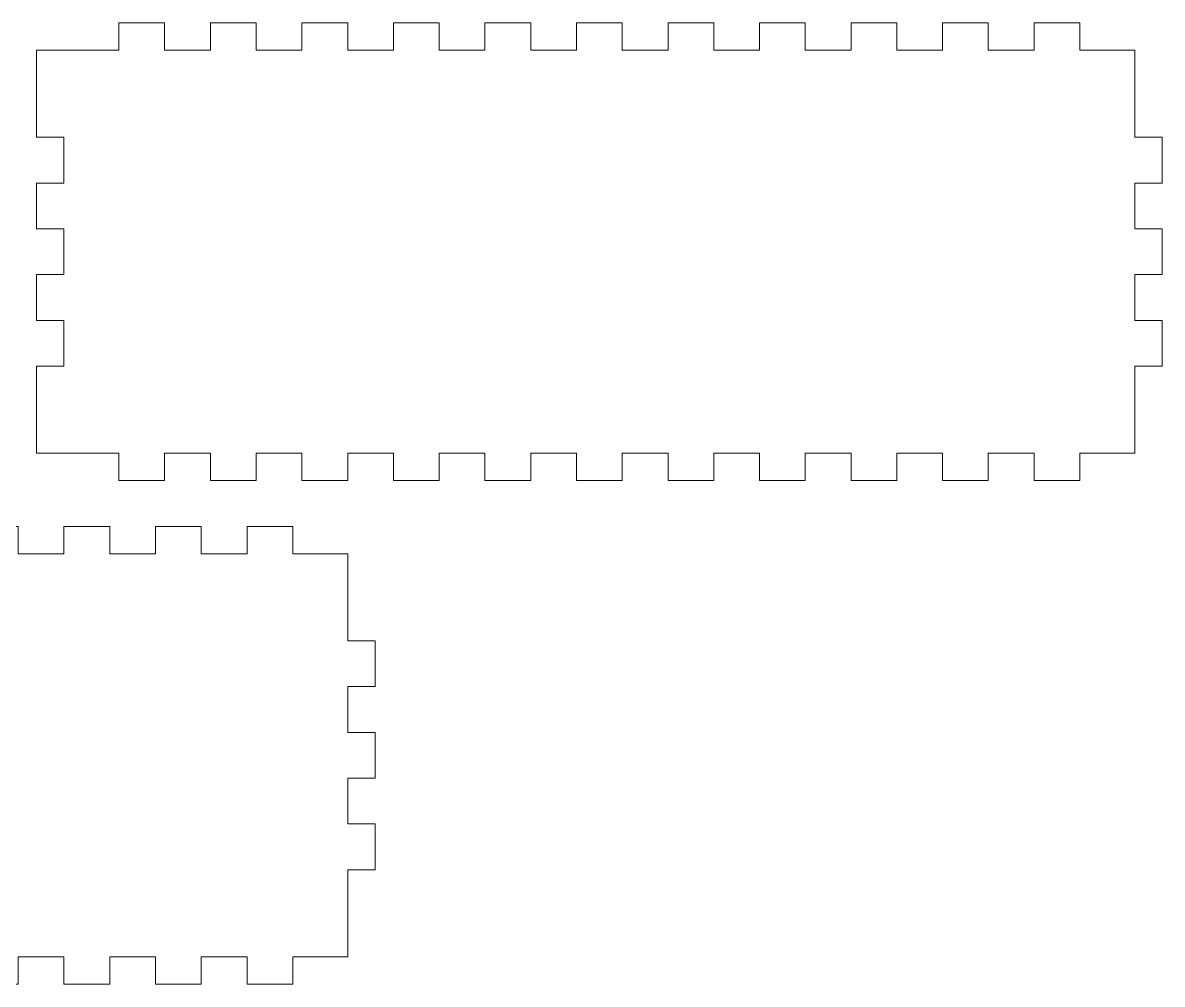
# Model space of a CAD drawing. Header units: centimetres. Extents: x -16 to 372, y -89 to 17.
# Drawn here: x 175.47 to 187.92, y -56.23 to -45.73 of the extents above; entities that cross this region are included whole.
import ezdxf

# ---------------------------------------------------------------- set-up
doc = ezdxf.new("R2010")
doc.units = ezdxf.units.CM
doc.header["$MEASUREMENT"] = 0
doc.layers.add('Capa 1', color=7, linetype='Continuous')

msp = doc.modelspace()

# ---------------------------------------------------------------- linework, layer by layer
at = {"layer": 'Capa 1', "color": 5, "lineweight": 9}
for points, knots in [([(175.62455, -50.43299), (175.62455, -50.43299), (176.27455, -50.43299), (176.27455, -50.43299), (176.27455, -50.43299), (176.27455, -50.43299), (176.52455, -50.43299), (176.52455, -50.43299), (176.52455, -50.43299), (176.52455, -50.43299), (176.52455, -50.73299), (176.52455, -50.73299), (176.52455, -50.73299), (176.52455, -50.73299), (177.02455, -50.73299), (177.02455, -50.73299), (177.02455, -50.73299), (177.02455, -50.73299), (177.02455, -50.43299), (177.02455, -50.43299), (177.02455, -50.43299), (177.02455, -50.43299), (177.27455, -50.43299), (177.27455, -50.43299), (177.27455, -50.43299), (177.27455, -50.43299), (177.52455, -50.43299), (177.52455, -50.43299), (177.52455, -50.43299), (177.52455, -50.43299), (177.52455, -50.73299), (177.52455, -50.73299), (177.52455, -50.73299), (177.52455, -50.73299), (178.02455, -50.73299), (178.02455, -50.73299), (178.02455, -50.73299), (178.02455, -50.73299), (178.02455, -50.43299), (178.02455, -50.43299), (178.02455, -50.43299), (178.02455, -50.43299), (178.27455, -50.43299), (178.27455, -50.43299), (178.27455, -50.43299), (178.27455, -50.43299), (178.52455, -50.43299), (178.52455, -50.43299), (178.52455, -50.43299), (178.52455, -50.43299), (178.52455, -50.73299), (178.52455, -50.73299), (178.52455, -50.73299), (178.52455, -50.73299), (179.02455, -50.73299), (179.02455, -50.73299), (179.02455, -50.73299), (179.02455, -50.73299), (179.02455, -50.43299), (179.02455, -50.43299), (179.02455, -50.43299), (179.02455, -50.43299), (179.27455, -50.43299), (179.27455, -50.43299), (179.27455, -50.43299), (179.27455, -50.43299), (179.52455, -50.43299), (179.52455, -50.43299), (179.52455, -50.43299), (179.52455, -50.43299), (179.52455, -50.73299), (179.52455, -50.73299), (179.52455, -50.73299), (179.52455, -50.73299), (180.02455, -50.73299), (180.02455, -50.73299), (180.02455, -50.73299), (180.02455, -50.73299), (180.02455, -50.43299), (180.02455, -50.43299), (180.02455, -50.43299), (180.02455, -50.43299), (180.27455, -50.43299), (180.27455, -50.43299), (180.27455, -50.43299), (180.27455, -50.43299), (180.52455, -50.43299), (180.52455, -50.43299), (180.52455, -50.43299), (180.52455, -50.43299), (180.52455, -50.73299), (180.52455, -50.73299), (180.52455, -50.73299), (180.52455, -50.73299), (181.02455, -50.73299), (181.02455, -50.73299), (181.02455, -50.73299), (181.02455, -50.73299), (181.02455, -50.43299), (181.02455, -50.43299), (181.02455, -50.43299), (181.02455, -50.43299), (181.27455, -50.43299), (181.27455, -50.43299), (181.27455, -50.43299), (181.27455, -50.43299), (181.52455, -50.43299), (181.52455, -50.43299), (181.52455, -50.43299), (181.52455, -50.43299), (181.52455, -50.73299), (181.52455, -50.73299), (181.52455, -50.73299), (181.52455, -50.73299), (182.02455, -50.73299), (182.02455, -50.73299), (182.02455, -50.73299), (182.02455, -50.73299), (182.02455, -50.43299), (182.02455, -50.43299), (182.02455, -50.43299), (182.02455, -50.43299), (182.27455, -50.43299), (182.27455, -50.43299), (182.27455, -50.43299), (182.27455, -50.43299), (182.52455, -50.43299), (182.52455, -50.43299), (182.52455, -50.43299), (182.52455, -50.43299), (182.52455, -50.73299), (182.52455, -50.73299), (182.52455, -50.73299), (182.52455, -50.73299), (183.02455, -50.73299), (183.02455, -50.73299), (183.02455, -50.73299), (183.02455, -50.73299), (183.02455, -50.43299), (183.02455, -50.43299), (183.02455, -50.43299), (183.02455, -50.43299), (183.27455, -50.43299), (183.27455, -50.43299), (183.27455, -50.43299), (183.27455, -50.43299), (183.52455, -50.43299), (183.52455, -50.43299), (183.52455, -50.43299), (183.52455, -50.43299), (183.52455, -50.73299), (183.52455, -50.73299), (183.52455, -50.73299), (183.52455, -50.73299), (184.02455, -50.73299), (184.02455, -50.73299), (184.02455, -50.73299), (184.02455, -50.73299), (184.02455, -50.43299), (184.02455, -50.43299), (184.02455, -50.43299), (184.02455, -50.43299), (184.27455, -50.43299), (184.27455, -50.43299), (184.27455, -50.43299), (184.27455, -50.43299), (184.52455, -50.43299), (184.52455, -50.43299), (184.52455, -50.43299), (184.52455, -50.43299), (184.52455, -50.73299), (184.52455, -50.73299), (184.52455, -50.73299), (184.52455, -50.73299), (185.02455, -50.73299), (185.02455, -50.73299), (185.02455, -50.73299), (185.02455, -50.73299), (185.02455, -50.43299), (185.02455, -50.43299), (185.02455, -50.43299), (185.02455, -50.43299), (185.27455, -50.43299), (185.27455, -50.43299), (185.27455, -50.43299), (185.27455, -50.43299), (185.52455, -50.43299), (185.52455, -50.43299), (185.52455, -50.43299), (185.52455, -50.43299), (185.52455, -50.73299), (185.52455, -50.73299), (185.52455, -50.73299), (185.52455, -50.73299), (186.02455, -50.73299), (186.02455, -50.73299), (186.02455, -50.73299), (186.02455, -50.73299), (186.02455, -50.43299), (186.02455, -50.43299), (186.02455, -50.43299), (186.02455, -50.43299), (186.27455, -50.43299), (186.27455, -50.43299), (186.27455, -50.43299), (186.27455, -50.43299), (186.52455, -50.43299), (186.52455, -50.43299), (186.52455, -50.43299), (186.52455, -50.43299), (186.52455, -50.73299), (186.52455, -50.73299), (186.52455, -50.73299), (186.52455, -50.73299), (187.02455, -50.73299), (187.02455, -50.73299), (187.02455, -50.73299), (187.02455, -50.73299), (187.02455, -50.43299), (187.02455, -50.43299), (187.02455, -50.43299), (187.02455, -50.43299), (187.27455, -50.43299), (187.27455, -50.43299), (187.27455, -50.43299), (187.27455, -50.43299), (187.62455, -50.43299), (187.62455, -50.43299), (187.62455, -50.43299), (187.62455, -50.43299), (187.62455, -49.73299), (187.62455, -49.73299), (187.62455, -49.73299), (187.62455, -49.73299), (187.62455, -49.48299), (187.62455, -49.48299), (187.62455, -49.48299), (187.62455, -49.48299), (187.92455, -49.48299), (187.92455, -49.48299), (187.92455, -49.48299), (187.92455, -49.48299), (187.92455, -48.98299), (187.92455, -48.98299), (187.92455, -48.98299), (187.92455, -48.98299), (187.62455, -48.98299), (187.62455, -48.98299), (187.62455, -48.98299), (187.62455, -48.98299), (187.62455, -48.73299), (187.62455, -48.73299), (187.62455, -48.73299), (187.62455, -48.73299), (187.62455, -48.48299), (187.62455, -48.48299), (187.62455, -48.48299), (187.62455, -48.48299), (187.92455, -48.48299), (187.92455, -48.48299), (187.92455, -48.48299), (187.92455, -48.48299), (187.92455, -47.98299), (187.92455, -47.98299), (187.92455, -47.98299), (187.92455, -47.98299), (187.62455, -47.98299), (187.62455, -47.98299), (187.62455, -47.98299), (187.62455, -47.98299), (187.62455, -47.73299), (187.62455, -47.73299), (187.62455, -47.73299), (187.62455, -47.73299), (187.62455, -47.48299), (187.62455, -47.48299), (187.62455, -47.48299), (187.62455, -47.48299), (187.92455, -47.48299), (187.92455, -47.48299), (187.92455, -47.48299), (187.92455, -47.48299), (187.92455, -46.98299), (187.92455, -46.98299), (187.92455, -46.98299), (187.92455, -46.98299), (187.62455, -46.98299), (187.62455, -46.98299), (187.62455, -46.98299), (187.62455, -46.98299), (187.62455, -46.73299), (187.62455, -46.73299), (187.62455, -46.73299), (187.62455, -46.73299), (187.62455, -46.03299), (187.62455, -46.03299), (187.62455, -46.03299), (187.62455, -46.03299), (187.27455, -46.03299), (187.27455, -46.03299), (187.27455, -46.03299), (187.27455, -46.03299), (187.02455, -46.03299), (187.02455, -46.03299), (187.02455, -46.03299), (187.02455, -46.03299), (187.02455, -45.73299), (187.02455, -45.73299), (187.02455, -45.73299), (187.02455, -45.73299), (186.52455, -45.73299), (186.52455, -45.73299), (186.52455, -45.73299), (186.52455, -45.73299), (186.52455, -46.03299), (186.52455, -46.03299), (186.52455, -46.03299), (186.52455, -46.03299), (186.27455, -46.03299), (186.27455, -46.03299), (186.27455, -46.03299), (186.27455, -46.03299), (186.02455, -46.03299), (186.02455, -46.03299), (186.02455, -46.03299), (186.02455, -46.03299), (186.02455, -45.73299), (186.02455, -45.73299), (186.02455, -45.73299), (186.02455, -45.73299), (185.52455, -45.73299), (185.52455, -45.73299), (185.52455, -45.73299), (185.52455, -45.73299), (185.52455, -46.03299), (185.52455, -46.03299), (185.52455, -46.03299), (185.52455, -46.03299), (185.27455, -46.03299), (185.27455, -46.03299), (185.27455, -46.03299), (185.27455, -46.03299), (185.02455, -46.03299), (185.02455, -46.03299), (185.02455, -46.03299), (185.02455, -46.03299), (185.02455, -45.73299), (185.02455, -45.73299), (185.02455, -45.73299), (185.02455, -45.73299), (184.52455, -45.73299), (184.52455, -45.73299), (184.52455, -45.73299), (184.52455, -45.73299), (184.52455, -46.03299), (184.52455, -46.03299), (184.52455, -46.03299), (184.52455, -46.03299), (184.27455, -46.03299), (184.27455, -46.03299), (184.27455, -46.03299), (184.27455, -46.03299), (184.02455, -46.03299), (184.02455, -46.03299), (184.02455, -46.03299), (184.02455, -46.03299), (184.02455, -45.73299), (184.02455, -45.73299), (184.02455, -45.73299), (184.02455, -45.73299), (183.52455, -45.73299), (183.52455, -45.73299), (183.52455, -45.73299), (183.52455, -45.73299), (183.52455, -46.03299), (183.52455, -46.03299), (183.52455, -46.03299), (183.52455, -46.03299), (183.27455, -46.03299), (183.27455, -46.03299), (183.27455, -46.03299), (183.27455, -46.03299), (183.02455, -46.03299), (183.02455, -46.03299), (183.02455, -46.03299), (183.02455, -46.03299), (183.02455, -45.73299), (183.02455, -45.73299), (183.02455, -45.73299), (183.02455, -45.73299), (182.52455, -45.73299), (182.52455, -45.73299), (182.52455, -45.73299), (182.52455, -45.73299), (182.52455, -46.03299), (182.52455, -46.03299), (182.52455, -46.03299), (182.52455, -46.03299), (182.27455, -46.03299), (182.27455, -46.03299), (182.27455, -46.03299), (182.27455, -46.03299), (182.02455, -46.03299), (182.02455, -46.03299), (182.02455, -46.03299), (182.02455, -46.03299), (182.02455, -45.73299), (182.02455, -45.73299), (182.02455, -45.73299), (182.02455, -45.73299), (181.52455, -45.73299), (181.52455, -45.73299), (181.52455, -45.73299), (181.52455, -45.73299), (181.52455, -46.03299), (181.52455, -46.03299), (181.52455, -46.03299), (181.52455, -46.03299), (181.27455, -46.03299), (181.27455, -46.03299), (181.27455, -46.03299), (181.27455, -46.03299), (181.02455, -46.03299), (181.02455, -46.03299), (181.02455, -46.03299), (181.02455, -46.03299), (181.02455, -45.73299), (181.02455, -45.73299), (181.02455, -45.73299), (181.02455, -45.73299), (180.52455, -45.73299), (180.52455, -45.73299), (180.52455, -45.73299), (180.52455, -45.73299), (180.52455, -46.03299), (180.52455, -46.03299), (180.52455, -46.03299), (180.52455, -46.03299), (180.27455, -46.03299), (180.27455, -46.03299), (180.27455, -46.03299), (180.27455, -46.03299), (180.02455, -46.03299), (180.02455, -46.03299), (180.02455, -46.03299), (180.02455, -46.03299), (180.02455, -45.73299), (180.02455, -45.73299), (180.02455, -45.73299), (180.02455, -45.73299), (179.52455, -45.73299), (179.52455, -45.73299), (179.52455, -45.73299), (179.52455, -45.73299), (179.52455, -46.03299), (179.52455, -46.03299), (179.52455, -46.03299), (179.52455, -46.03299), (179.27455, -46.03299), (179.27455, -46.03299), (179.27455, -46.03299), (179.27455, -46.03299), (179.02455, -46.03299), (179.02455, -46.03299), (179.02455, -46.03299), (179.02455, -46.03299), (179.02455, -45.73299), (179.02455, -45.73299), (179.02455, -45.73299), (179.02455, -45.73299), (178.52455, -45.73299), (178.52455, -45.73299), (178.52455, -45.73299), (178.52455, -45.73299), (178.52455, -46.03299), (178.52455, -46.03299), (178.52455, -46.03299), (178.52455, -46.03299), (178.27455, -46.03299), (178.27455, -46.03299), (178.27455, -46.03299), (178.27455, -46.03299), (178.02455, -46.03299), (178.02455, -46.03299), (178.02455, -46.03299), (178.02455, -46.03299), (178.02455, -45.73299), (178.02455, -45.73299), (178.02455, -45.73299), (178.02455, -45.73299), (177.52455, -45.73299), (177.52455, -45.73299), (177.52455, -45.73299), (177.52455, -45.73299), (177.52455, -46.03299), (177.52455, -46.03299), (177.52455, -46.03299), (177.52455, -46.03299), (177.27455, -46.03299), (177.27455, -46.03299), (177.27455, -46.03299), (177.27455, -46.03299), (177.02455, -46.03299), (177.02455, -46.03299), (177.02455, -46.03299), (177.02455, -46.03299), (177.02455, -45.73299), (177.02455, -45.73299), (177.02455, -45.73299), (177.02455, -45.73299), (176.52455, -45.73299), (176.52455, -45.73299), (176.52455, -45.73299), (176.52455, -45.73299), (176.52455, -46.03299), (176.52455, -46.03299), (176.52455, -46.03299), (176.52455, -46.03299), (176.27455, -46.03299), (176.27455, -46.03299), (176.27455, -46.03299), (176.27455, -46.03299), (175.62455, -46.03299), (175.62455, -46.03299), (175.62455, -46.03299), (175.62455, -46.03299), (175.62455, -46.73299), (175.62455, -46.73299), (175.62455, -46.73299), (175.62455, -46.73299), (175.62455, -46.98299), (175.62455, -46.98299), (175.62455, -46.98299), (175.62455, -46.98299), (175.92455, -46.98299), (175.92455, -46.98299), (175.92455, -46.98299), (175.92455, -46.98299), (175.92455, -47.48299), (175.92455, -47.48299), (175.92455, -47.48299), (175.92455, -47.48299), (175.62455, -47.48299), (175.62455, -47.48299), (175.62455, -47.48299), (175.62455, -47.48299), (175.62455, -47.73299), (175.62455, -47.73299), (175.62455, -47.73299), (175.62455, -47.73299), (175.62455, -47.98299), (175.62455, -47.98299), (175.62455, -47.98299), (175.62455, -47.98299), (175.92455, -47.98299), (175.92455, -47.98299), (175.92455, -47.98299), (175.92455, -47.98299), (175.92455, -48.48299), (175.92455, -48.48299), (175.92455, -48.48299), (175.92455, -48.48299), (175.62455, -48.48299), (175.62455, -48.48299), (175.62455, -48.48299), (175.62455, -48.48299), (175.62455, -48.73299), (175.62455, -48.73299), (175.62455, -48.73299), (175.62455, -48.73299), (175.62455, -48.98299), (175.62455, -48.98299), (175.62455, -48.98299), (175.62455, -48.98299), (175.92455, -48.98299), (175.92455, -48.98299), (175.92455, -48.98299), (175.92455, -48.98299), (175.92455, -49.48299), (175.92455, -49.48299), (175.92455, -49.48299), (175.92455, -49.48299), (175.62455, -49.48299), (175.62455, -49.48299), (175.62455, -49.48299), (175.62455, -49.48299), (175.62455, -49.73299), (175.62455, -49.73299), (175.62455, -49.73299), (175.62455, -49.73299), (175.62455, -50.43299), (175.62455, -50.43299)], [0, 0, 0, 0, 0.00671141, 0.00671141, 0.00671141, 0.00671141, 0.01342282, 0.01342282, 0.01342282, 0.01342282, 0.02013423, 0.02013423, 0.02013423, 0.02013423, 0.02684564, 0.02684564, 0.02684564, 0.02684564, 0.03355705, 0.03355705, 0.03355705, 0.03355705, 0.04026846, 0.04026846, 0.04026846, 0.04026846, 0.04697987, 0.04697987, 0.04697987, 0.04697987, 0.05369128, 0.05369128, 0.05369128, 0.05369128, 0.06040268, 0.06040268, 0.06040268, 0.06040268, 0.06711409, 0.06711409, 0.06711409, 0.06711409, 0.0738255, 0.0738255, 0.0738255, 0.0738255, 0.08053691, 0.08053691, 0.08053691, 0.08053691, 0.08724832, 0.08724832, 0.08724832, 0.08724832, 0.09395973, 0.09395973, 0.09395973, 0.09395973, 0.10067114, 0.10067114, 0.10067114, 0.10067114, 0.10738255, 0.10738255, 0.10738255, 0.10738255, 0.11409396, 0.11409396, 0.11409396, 0.11409396, 0.12080537, 0.12080537, 0.12080537, 0.12080537, 0.12751678, 0.12751678, 0.12751678, 0.12751678, 0.13422819, 0.13422819, 0.13422819, 0.13422819, 0.1409396, 0.1409396, 0.1409396, 0.1409396, 0.14765101, 0.14765101, 0.14765101, 0.14765101, 0.15436242, 0.15436242, 0.15436242, 0.15436242, 0.16107383, 0.16107383, 0.16107383, 0.16107383, 0.16778523, 0.16778523, 0.16778523, 0.16778523, 0.17449664, 0.17449664, 0.17449664, 0.17449664, 0.18120805, 0.18120805, 0.18120805, 0.18120805, 0.18791946, 0.18791946, 0.18791946, 0.18791946, 0.19463087, 0.19463087, 0.19463087, 0.19463087, 0.20134228, 0.20134228, 0.20134228, 0.20134228, 0.20805369, 0.20805369, 0.20805369, 0.20805369, 0.2147651, 0.2147651, 0.2147651, 0.2147651, 0.22147651, 0.22147651, 0.22147651, 0.22147651, 0.22818792, 0.22818792, 0.22818792, 0.22818792, 0.23489933, 0.23489933, 0.23489933, 0.23489933, 0.24161074, 0.24161074, 0.24161074, 0.24161074, 0.24832215, 0.24832215, 0.24832215, 0.24832215, 0.25503356, 0.25503356, 0.25503356, 0.25503356, 0.26174497, 0.26174497, 0.26174497, 0.26174497, 0.26845638, 0.26845638, 0.26845638, 0.26845638, 0.27516779, 0.27516779, 0.27516779, 0.27516779, 0.28187919, 0.28187919, 0.28187919, 0.28187919, 0.2885906, 0.2885906, 0.2885906, 0.2885906, 0.29530201, 0.29530201, 0.29530201, 0.29530201, 0.30201342, 0.30201342, 0.30201342, 0.30201342, 0.30872483, 0.30872483, 0.30872483, 0.30872483, 0.31543624, 0.31543624, 0.31543624, 0.31543624, 0.32214765, 0.32214765, 0.32214765, 0.32214765, 0.32885906, 0.32885906, 0.32885906, 0.32885906, 0.33557047, 0.33557047, 0.33557047, 0.33557047, 0.34228188, 0.34228188, 0.34228188, 0.34228188, 0.34899329, 0.34899329, 0.34899329, 0.34899329, 0.3557047, 0.3557047, 0.3557047, 0.3557047, 0.36241611, 0.36241611, 0.36241611, 0.36241611, 0.36912752, 0.36912752, 0.36912752, 0.36912752, 0.37583893, 0.37583893, 0.37583893, 0.37583893, 0.38255034, 0.38255034, 0.38255034, 0.38255034, 0.38926174, 0.38926174, 0.38926174, 0.38926174, 0.39597315, 0.39597315, 0.39597315, 0.39597315, 0.40268456, 0.40268456, 0.40268456, 0.40268456, 0.40939597, 0.40939597, 0.40939597, 0.40939597, 0.41610738, 0.41610738, 0.41610738, 0.41610738, 0.42281879, 0.42281879, 0.42281879, 0.42281879, 0.4295302, 0.4295302, 0.4295302, 0.4295302, 0.43624161, 0.43624161, 0.43624161, 0.43624161, 0.44295302, 0.44295302, 0.44295302, 0.44295302, 0.44966443, 0.44966443, 0.44966443, 0.44966443, 0.45637584, 0.45637584, 0.45637584, 0.45637584, 0.46308725, 0.46308725, 0.46308725, 0.46308725, 0.46979866, 0.46979866, 0.46979866, 0.46979866, 0.47651007, 0.47651007, 0.47651007, 0.47651007, 0.48322148, 0.48322148, 0.48322148, 0.48322148, 0.48993289, 0.48993289, 0.48993289, 0.48993289, 0.4966443, 0.4966443, 0.4966443, 0.4966443, 0.5033557, 0.5033557, 0.5033557, 0.5033557, 0.51006711, 0.51006711, 0.51006711, 0.51006711, 0.51677852, 0.51677852, 0.51677852, 0.51677852, 0.52348993, 0.52348993, 0.52348993, 0.52348993, 0.53020134, 0.53020134, 0.53020134, 0.53020134, 0.53691275, 0.53691275, 0.53691275, 0.53691275, 0.54362416, 0.54362416, 0.54362416, 0.54362416, 0.55033557, 0.55033557, 0.55033557, 0.55033557, 0.55704698, 0.55704698, 0.55704698, 0.55704698, 0.56375839, 0.56375839, 0.56375839, 0.56375839, 0.5704698, 0.5704698, 0.5704698, 0.5704698, 0.57718121, 0.57718121, 0.57718121, 0.57718121, 0.58389262, 0.58389262, 0.58389262, 0.58389262, 0.59060403, 0.59060403, 0.59060403, 0.59060403, 0.59731544, 0.59731544, 0.59731544, 0.59731544, 0.60402685, 0.60402685, 0.60402685, 0.60402685, 0.61073826, 0.61073826, 0.61073826, 0.61073826, 0.61744966, 0.61744966, 0.61744966, 0.61744966, 0.62416107, 0.62416107, 0.62416107, 0.62416107, 0.63087248, 0.63087248, 0.63087248, 0.63087248, 0.63758389, 0.63758389, 0.63758389, 0.63758389, 0.6442953, 0.6442953, 0.6442953, 0.6442953, 0.65100671, 0.65100671, 0.65100671, 0.65100671, 0.65771812, 0.65771812, 0.65771812, 0.65771812, 0.66442953, 0.66442953, 0.66442953, 0.66442953, 0.67114094, 0.67114094, 0.67114094, 0.67114094, 0.67785235, 0.67785235, 0.67785235, 0.67785235, 0.68456376, 0.68456376, 0.68456376, 0.68456376, 0.69127517, 0.69127517, 0.69127517, 0.69127517, 0.69798658, 0.69798658, 0.69798658, 0.69798658, 0.70469799, 0.70469799, 0.70469799, 0.70469799, 0.7114094, 0.7114094, 0.7114094, 0.7114094, 0.71812081, 0.71812081, 0.71812081, 0.71812081, 0.72483221, 0.72483221, 0.72483221, 0.72483221, 0.73154362, 0.73154362, 0.73154362, 0.73154362, 0.73825503, 0.73825503, 0.73825503, 0.73825503, 0.74496644, 0.74496644, 0.74496644, 0.74496644, 0.75167785, 0.75167785, 0.75167785, 0.75167785, 0.75838926, 0.75838926, 0.75838926, 0.75838926, 0.76510067, 0.76510067, 0.76510067, 0.76510067, 0.77181208, 0.77181208, 0.77181208, 0.77181208, 0.77852349, 0.77852349, 0.77852349, 0.77852349, 0.7852349, 0.7852349, 0.7852349, 0.7852349, 0.79194631, 0.79194631, 0.79194631, 0.79194631, 0.79865772, 0.79865772, 0.79865772, 0.79865772, 0.80536913, 0.80536913, 0.80536913, 0.80536913, 0.81208054, 0.81208054, 0.81208054, 0.81208054, 0.81879195, 0.81879195, 0.81879195, 0.81879195, 0.82550336, 0.82550336, 0.82550336, 0.82550336, 0.83221477, 0.83221477, 0.83221477, 0.83221477, 0.83892617, 0.83892617, 0.83892617, 0.83892617, 0.84563758, 0.84563758, 0.84563758, 0.84563758, 0.85234899, 0.85234899, 0.85234899, 0.85234899, 0.8590604, 0.8590604, 0.8590604, 0.8590604, 0.86577181, 0.86577181, 0.86577181, 0.86577181, 0.87248322, 0.87248322, 0.87248322, 0.87248322, 0.87919463, 0.87919463, 0.87919463, 0.87919463, 0.88590604, 0.88590604, 0.88590604, 0.88590604, 0.89261745, 0.89261745, 0.89261745, 0.89261745, 0.89932886, 0.89932886, 0.89932886, 0.89932886, 0.90604027, 0.90604027, 0.90604027, 0.90604027, 0.91275168, 0.91275168, 0.91275168, 0.91275168, 0.91946309, 0.91946309, 0.91946309, 0.91946309, 0.9261745, 0.9261745, 0.9261745, 0.9261745, 0.93288591, 0.93288591, 0.93288591, 0.93288591, 0.93959732, 0.93959732, 0.93959732, 0.93959732, 0.94630872, 0.94630872, 0.94630872, 0.94630872, 0.95302013, 0.95302013, 0.95302013, 0.95302013, 0.95973154, 0.95973154, 0.95973154, 0.95973154, 0.96644295, 0.96644295, 0.96644295, 0.96644295, 0.97315436, 0.97315436, 0.97315436, 0.97315436, 0.97986577, 0.97986577, 0.97986577, 0.97986577, 0.98657718, 0.98657718, 0.98657718, 0.98657718, 1, 1, 1, 1]), ([(171.02455, -55.93299), (171.02455, -55.93299), (171.67455, -55.93299), (171.67455, -55.93299), (171.67455, -55.93299), (171.67455, -55.93299), (171.92455, -55.93299), (171.92455, -55.93299), (171.92455, -55.93299), (171.92455, -55.93299), (171.92455, -56.23299), (171.92455, -56.23299), (171.92455, -56.23299), (171.92455, -56.23299), (172.42455, -56.23299), (172.42455, -56.23299), (172.42455, -56.23299), (172.42455, -56.23299), (172.42455, -55.93299), (172.42455, -55.93299), (172.42455, -55.93299), (172.42455, -55.93299), (172.67455, -55.93299), (172.67455, -55.93299), (172.67455, -55.93299), (172.67455, -55.93299), (172.92455, -55.93299), (172.92455, -55.93299), (172.92455, -55.93299), (172.92455, -55.93299), (172.92455, -56.23299), (172.92455, -56.23299), (172.92455, -56.23299), (172.92455, -56.23299), (173.42455, -56.23299), (173.42455, -56.23299), (173.42455, -56.23299), (173.42455, -56.23299), (173.42455, -55.93299), (173.42455, -55.93299), (173.42455, -55.93299), (173.42455, -55.93299), (173.67455, -55.93299), (173.67455, -55.93299), (173.67455, -55.93299), (173.67455, -55.93299), (173.92455, -55.93299), (173.92455, -55.93299), (173.92455, -55.93299), (173.92455, -55.93299), (173.92455, -56.23299), (173.92455, -56.23299), (173.92455, -56.23299), (173.92455, -56.23299), (174.42455, -56.23299), (174.42455, -56.23299), (174.42455, -56.23299), (174.42455, -56.23299), (174.42455, -55.93299), (174.42455, -55.93299), (174.42455, -55.93299), (174.42455, -55.93299), (174.67455, -55.93299), (174.67455, -55.93299), (174.67455, -55.93299), (174.67455, -55.93299), (174.92455, -55.93299), (174.92455, -55.93299), (174.92455, -55.93299), (174.92455, -55.93299), (174.92455, -56.23299), (174.92455, -56.23299), (174.92455, -56.23299), (174.92455, -56.23299), (175.42455, -56.23299), (175.42455, -56.23299), (175.42455, -56.23299), (175.42455, -56.23299), (175.42455, -55.93299), (175.42455, -55.93299), (175.42455, -55.93299), (175.42455, -55.93299), (175.67455, -55.93299), (175.67455, -55.93299), (175.67455, -55.93299), (175.67455, -55.93299), (175.92455, -55.93299), (175.92455, -55.93299), (175.92455, -55.93299), (175.92455, -55.93299), (175.92455, -56.23299), (175.92455, -56.23299), (175.92455, -56.23299), (175.92455, -56.23299), (176.42455, -56.23299), (176.42455, -56.23299), (176.42455, -56.23299), (176.42455, -56.23299), (176.42455, -55.93299), (176.42455, -55.93299), (176.42455, -55.93299), (176.42455, -55.93299), (176.67455, -55.93299), (176.67455, -55.93299), (176.67455, -55.93299), (176.67455, -55.93299), (176.92455, -55.93299), (176.92455, -55.93299), (176.92455, -55.93299), (176.92455, -55.93299), (176.92455, -56.23299), (176.92455, -56.23299), (176.92455, -56.23299), (176.92455, -56.23299), (177.42455, -56.23299), (177.42455, -56.23299), (177.42455, -56.23299), (177.42455, -56.23299), (177.42455, -55.93299), (177.42455, -55.93299), (177.42455, -55.93299), (177.42455, -55.93299), (177.67455, -55.93299), (177.67455, -55.93299), (177.67455, -55.93299), (177.67455, -55.93299), (177.92455, -55.93299), (177.92455, -55.93299), (177.92455, -55.93299), (177.92455, -55.93299), (177.92455, -56.23299), (177.92455, -56.23299), (177.92455, -56.23299), (177.92455, -56.23299), (178.42455, -56.23299), (178.42455, -56.23299), (178.42455, -56.23299), (178.42455, -56.23299), (178.42455, -55.93299), (178.42455, -55.93299), (178.42455, -55.93299), (178.42455, -55.93299), (178.67455, -55.93299), (178.67455, -55.93299), (178.67455, -55.93299), (178.67455, -55.93299), (179.02455, -55.93299), (179.02455, -55.93299), (179.02455, -55.93299), (179.02455, -55.93299), (179.02455, -55.23299), (179.02455, -55.23299), (179.02455, -55.23299), (179.02455, -55.23299), (179.02455, -54.98299), (179.02455, -54.98299), (179.02455, -54.98299), (179.02455, -54.98299), (179.32455, -54.98299), (179.32455, -54.98299), (179.32455, -54.98299), (179.32455, -54.98299), (179.32455, -54.48299), (179.32455, -54.48299), (179.32455, -54.48299), (179.32455, -54.48299), (179.02455, -54.48299), (179.02455, -54.48299), (179.02455, -54.48299), (179.02455, -54.48299), (179.02455, -54.23299), (179.02455, -54.23299), (179.02455, -54.23299), (179.02455, -54.23299), (179.02455, -53.98299), (179.02455, -53.98299), (179.02455, -53.98299), (179.02455, -53.98299), (179.32455, -53.98299), (179.32455, -53.98299), (179.32455, -53.98299), (179.32455, -53.98299), (179.32455, -53.48299), (179.32455, -53.48299), (179.32455, -53.48299), (179.32455, -53.48299), (179.02455, -53.48299), (179.02455, -53.48299), (179.02455, -53.48299), (179.02455, -53.48299), (179.02455, -53.23299), (179.02455, -53.23299), (179.02455, -53.23299), (179.02455, -53.23299), (179.02455, -52.98299), (179.02455, -52.98299), (179.02455, -52.98299), (179.02455, -52.98299), (179.32455, -52.98299), (179.32455, -52.98299), (179.32455, -52.98299), (179.32455, -52.98299), (179.32455, -52.48299), (179.32455, -52.48299), (179.32455, -52.48299), (179.32455, -52.48299), (179.02455, -52.48299), (179.02455, -52.48299), (179.02455, -52.48299), (179.02455, -52.48299), (179.02455, -52.23299), (179.02455, -52.23299), (179.02455, -52.23299), (179.02455, -52.23299), (179.02455, -51.53299), (179.02455, -51.53299), (179.02455, -51.53299), (179.02455, -51.53299), (178.67455, -51.53299), (178.67455, -51.53299), (178.67455, -51.53299), (178.67455, -51.53299), (178.42455, -51.53299), (178.42455, -51.53299), (178.42455, -51.53299), (178.42455, -51.53299), (178.42455, -51.23299), (178.42455, -51.23299), (178.42455, -51.23299), (178.42455, -51.23299), (177.92455, -51.23299), (177.92455, -51.23299), (177.92455, -51.23299), (177.92455, -51.23299), (177.92455, -51.53299), (177.92455, -51.53299), (177.92455, -51.53299), (177.92455, -51.53299), (177.67455, -51.53299), (177.67455, -51.53299), (177.67455, -51.53299), (177.67455, -51.53299), (177.42455, -51.53299), (177.42455, -51.53299), (177.42455, -51.53299), (177.42455, -51.53299), (177.42455, -51.23299), (177.42455, -51.23299), (177.42455, -51.23299), (177.42455, -51.23299), (176.92455, -51.23299), (176.92455, -51.23299), (176.92455, -51.23299), (176.92455, -51.23299), (176.92455, -51.53299), (176.92455, -51.53299), (176.92455, -51.53299), (176.92455, -51.53299), (176.67455, -51.53299), (176.67455, -51.53299), (176.67455, -51.53299), (176.67455, -51.53299), (176.42455, -51.53299), (176.42455, -51.53299), (176.42455, -51.53299), (176.42455, -51.53299), (176.42455, -51.23299), (176.42455, -51.23299), (176.42455, -51.23299), (176.42455, -51.23299), (175.92455, -51.23299), (175.92455, -51.23299), (175.92455, -51.23299), (175.92455, -51.23299), (175.92455, -51.53299), (175.92455, -51.53299), (175.92455, -51.53299), (175.92455, -51.53299), (175.67455, -51.53299), (175.67455, -51.53299), (175.67455, -51.53299), (175.67455, -51.53299), (175.42455, -51.53299), (175.42455, -51.53299), (175.42455, -51.53299), (175.42455, -51.53299), (175.42455, -51.23299), (175.42455, -51.23299), (175.42455, -51.23299), (175.42455, -51.23299), (174.92455, -51.23299), (174.92455, -51.23299), (174.92455, -51.23299), (174.92455, -51.23299), (174.92455, -51.53299), (174.92455, -51.53299), (174.92455, -51.53299), (174.92455, -51.53299), (174.67455, -51.53299), (174.67455, -51.53299), (174.67455, -51.53299), (174.67455, -51.53299), (174.42455, -51.53299), (174.42455, -51.53299), (174.42455, -51.53299), (174.42455, -51.53299), (174.42455, -51.23299), (174.42455, -51.23299), (174.42455, -51.23299), (174.42455, -51.23299), (173.92455, -51.23299), (173.92455, -51.23299), (173.92455, -51.23299), (173.92455, -51.23299), (173.92455, -51.53299), (173.92455, -51.53299), (173.92455, -51.53299), (173.92455, -51.53299), (173.67455, -51.53299), (173.67455, -51.53299), (173.67455, -51.53299), (173.67455, -51.53299), (173.42455, -51.53299), (173.42455, -51.53299), (173.42455, -51.53299), (173.42455, -51.53299), (173.42455, -51.23299), (173.42455, -51.23299), (173.42455, -51.23299), (173.42455, -51.23299), (172.92455, -51.23299), (172.92455, -51.23299), (172.92455, -51.23299), (172.92455, -51.23299), (172.92455, -51.53299), (172.92455, -51.53299), (172.92455, -51.53299), (172.92455, -51.53299), (172.67455, -51.53299), (172.67455, -51.53299), (172.67455, -51.53299), (172.67455, -51.53299), (172.42455, -51.53299), (172.42455, -51.53299), (172.42455, -51.53299), (172.42455, -51.53299), (172.42455, -51.23299), (172.42455, -51.23299), (172.42455, -51.23299), (172.42455, -51.23299), (171.92455, -51.23299), (171.92455, -51.23299), (171.92455, -51.23299), (171.92455, -51.23299), (171.92455, -51.53299), (171.92455, -51.53299), (171.92455, -51.53299), (171.92455, -51.53299), (171.67455, -51.53299), (171.67455, -51.53299), (171.67455, -51.53299), (171.67455, -51.53299), (171.02455, -51.53299), (171.02455, -51.53299), (171.02455, -51.53299), (171.02455, -51.53299), (171.02455, -52.23299), (171.02455, -52.23299), (171.02455, -52.23299), (171.02455, -52.23299), (171.02455, -52.48299), (171.02455, -52.48299), (171.02455, -52.48299), (171.02455, -52.48299), (171.32455, -52.48299), (171.32455, -52.48299), (171.32455, -52.48299), (171.32455, -52.48299), (171.32455, -52.98299), (171.32455, -52.98299), (171.32455, -52.98299), (171.32455, -52.98299), (171.02455, -52.98299), (171.02455, -52.98299), (171.02455, -52.98299), (171.02455, -52.98299), (171.02455, -53.23299), (171.02455, -53.23299), (171.02455, -53.23299), (171.02455, -53.23299), (171.02455, -53.48299), (171.02455, -53.48299), (171.02455, -53.48299), (171.02455, -53.48299), (171.32455, -53.48299), (171.32455, -53.48299), (171.32455, -53.48299), (171.32455, -53.48299), (171.32455, -53.98299), (171.32455, -53.98299), (171.32455, -53.98299), (171.32455, -53.98299), (171.02455, -53.98299), (171.02455, -53.98299), (171.02455, -53.98299), (171.02455, -53.98299), (171.02455, -54.23299), (171.02455, -54.23299), (171.02455, -54.23299), (171.02455, -54.23299), (171.02455, -54.48299), (171.02455, -54.48299), (171.02455, -54.48299), (171.02455, -54.48299), (171.32455, -54.48299), (171.32455, -54.48299), (171.32455, -54.48299), (171.32455, -54.48299), (171.32455, -54.98299), (171.32455, -54.98299), (171.32455, -54.98299), (171.32455, -54.98299), (171.02455, -54.98299), (171.02455, -54.98299), (171.02455, -54.98299), (171.02455, -54.98299), (171.02455, -55.23299), (171.02455, -55.23299), (171.02455, -55.23299), (171.02455, -55.23299), (171.02455, -55.93299), (171.02455, -55.93299)], [0, 0, 0, 0, 0.00917431, 0.00917431, 0.00917431, 0.00917431, 0.01834862, 0.01834862, 0.01834862, 0.01834862, 0.02752294, 0.02752294, 0.02752294, 0.02752294, 0.03669725, 0.03669725, 0.03669725, 0.03669725, 0.04587156, 0.04587156, 0.04587156, 0.04587156, 0.05504587, 0.05504587, 0.05504587, 0.05504587, 0.06422018, 0.06422018, 0.06422018, 0.06422018, 0.0733945, 0.0733945, 0.0733945, 0.0733945, 0.08256881, 0.08256881, 0.08256881, 0.08256881, 0.09174312, 0.09174312, 0.09174312, 0.09174312, 0.10091743, 0.10091743, 0.10091743, 0.10091743, 0.11009174, 0.11009174, 0.11009174, 0.11009174, 0.11926606, 0.11926606, 0.11926606, 0.11926606, 0.12844037, 0.12844037, 0.12844037, 0.12844037, 0.13761468, 0.13761468, 0.13761468, 0.13761468, 0.14678899, 0.14678899, 0.14678899, 0.14678899, 0.1559633, 0.1559633, 0.1559633, 0.1559633, 0.16513761, 0.16513761, 0.16513761, 0.16513761, 0.17431193, 0.17431193, 0.17431193, 0.17431193, 0.18348624, 0.18348624, 0.18348624, 0.18348624, 0.19266055, 0.19266055, 0.19266055, 0.19266055, 0.20183486, 0.20183486, 0.20183486, 0.20183486, 0.21100917, 0.21100917, 0.21100917, 0.21100917, 0.22018349, 0.22018349, 0.22018349, 0.22018349, 0.2293578, 0.2293578, 0.2293578, 0.2293578, 0.23853211, 0.23853211, 0.23853211, 0.23853211, 0.24770642, 0.24770642, 0.24770642, 0.24770642, 0.25688073, 0.25688073, 0.25688073, 0.25688073, 0.26605505, 0.26605505, 0.26605505, 0.26605505, 0.27522936, 0.27522936, 0.27522936, 0.27522936, 0.28440367, 0.28440367, 0.28440367, 0.28440367, 0.29357798, 0.29357798, 0.29357798, 0.29357798, 0.30275229, 0.30275229, 0.30275229, 0.30275229, 0.31192661, 0.31192661, 0.31192661, 0.31192661, 0.32110092, 0.32110092, 0.32110092, 0.32110092, 0.33027523, 0.33027523, 0.33027523, 0.33027523, 0.33944954, 0.33944954, 0.33944954, 0.33944954, 0.34862385, 0.34862385, 0.34862385, 0.34862385, 0.35779817, 0.35779817, 0.35779817, 0.35779817, 0.36697248, 0.36697248, 0.36697248, 0.36697248, 0.37614679, 0.37614679, 0.37614679, 0.37614679, 0.3853211, 0.3853211, 0.3853211, 0.3853211, 0.39449541, 0.39449541, 0.39449541, 0.39449541, 0.40366972, 0.40366972, 0.40366972, 0.40366972, 0.41284404, 0.41284404, 0.41284404, 0.41284404, 0.42201835, 0.42201835, 0.42201835, 0.42201835, 0.43119266, 0.43119266, 0.43119266, 0.43119266, 0.44036697, 0.44036697, 0.44036697, 0.44036697, 0.44954128, 0.44954128, 0.44954128, 0.44954128, 0.4587156, 0.4587156, 0.4587156, 0.4587156, 0.46788991, 0.46788991, 0.46788991, 0.46788991, 0.47706422, 0.47706422, 0.47706422, 0.47706422, 0.48623853, 0.48623853, 0.48623853, 0.48623853, 0.49541284, 0.49541284, 0.49541284, 0.49541284, 0.50458716, 0.50458716, 0.50458716, 0.50458716, 0.51376147, 0.51376147, 0.51376147, 0.51376147, 0.52293578, 0.52293578, 0.52293578, 0.52293578, 0.53211009, 0.53211009, 0.53211009, 0.53211009, 0.5412844, 0.5412844, 0.5412844, 0.5412844, 0.55045872, 0.55045872, 0.55045872, 0.55045872, 0.55963303, 0.55963303, 0.55963303, 0.55963303, 0.56880734, 0.56880734, 0.56880734, 0.56880734, 0.57798165, 0.57798165, 0.57798165, 0.57798165, 0.58715596, 0.58715596, 0.58715596, 0.58715596, 0.59633028, 0.59633028, 0.59633028, 0.59633028, 0.60550459, 0.60550459, 0.60550459, 0.60550459, 0.6146789, 0.6146789, 0.6146789, 0.6146789, 0.62385321, 0.62385321, 0.62385321, 0.62385321, 0.63302752, 0.63302752, 0.63302752, 0.63302752, 0.64220183, 0.64220183, 0.64220183, 0.64220183, 0.65137615, 0.65137615, 0.65137615, 0.65137615, 0.66055046, 0.66055046, 0.66055046, 0.66055046, 0.66972477, 0.66972477, 0.66972477, 0.66972477, 0.67889908, 0.67889908, 0.67889908, 0.67889908, 0.68807339, 0.68807339, 0.68807339, 0.68807339, 0.69724771, 0.69724771, 0.69724771, 0.69724771, 0.70642202, 0.70642202, 0.70642202, 0.70642202, 0.71559633, 0.71559633, 0.71559633, 0.71559633, 0.72477064, 0.72477064, 0.72477064, 0.72477064, 0.73394495, 0.73394495, 0.73394495, 0.73394495, 0.74311927, 0.74311927, 0.74311927, 0.74311927, 0.75229358, 0.75229358, 0.75229358, 0.75229358, 0.76146789, 0.76146789, 0.76146789, 0.76146789, 0.7706422, 0.7706422, 0.7706422, 0.7706422, 0.77981651, 0.77981651, 0.77981651, 0.77981651, 0.78899083, 0.78899083, 0.78899083, 0.78899083, 0.79816514, 0.79816514, 0.79816514, 0.79816514, 0.80733945, 0.80733945, 0.80733945, 0.80733945, 0.81651376, 0.81651376, 0.81651376, 0.81651376, 0.82568807, 0.82568807, 0.82568807, 0.82568807, 0.83486239, 0.83486239, 0.83486239, 0.83486239, 0.8440367, 0.8440367, 0.8440367, 0.8440367, 0.85321101, 0.85321101, 0.85321101, 0.85321101, 0.86238532, 0.86238532, 0.86238532, 0.86238532, 0.87155963, 0.87155963, 0.87155963, 0.87155963, 0.88073394, 0.88073394, 0.88073394, 0.88073394, 0.88990826, 0.88990826, 0.88990826, 0.88990826, 0.89908257, 0.89908257, 0.89908257, 0.89908257, 0.90825688, 0.90825688, 0.90825688, 0.90825688, 0.91743119, 0.91743119, 0.91743119, 0.91743119, 0.9266055, 0.9266055, 0.9266055, 0.9266055, 0.93577982, 0.93577982, 0.93577982, 0.93577982, 0.94495413, 0.94495413, 0.94495413, 0.94495413, 0.95412844, 0.95412844, 0.95412844, 0.95412844, 0.96330275, 0.96330275, 0.96330275, 0.96330275, 0.97247706, 0.97247706, 0.97247706, 0.97247706, 0.98165138, 0.98165138, 0.98165138, 0.98165138, 1, 1, 1, 1])]:
    msp.add_open_spline(points, degree=3, knots=knots, dxfattribs=at)

doc.saveas('drawing.dxf')
